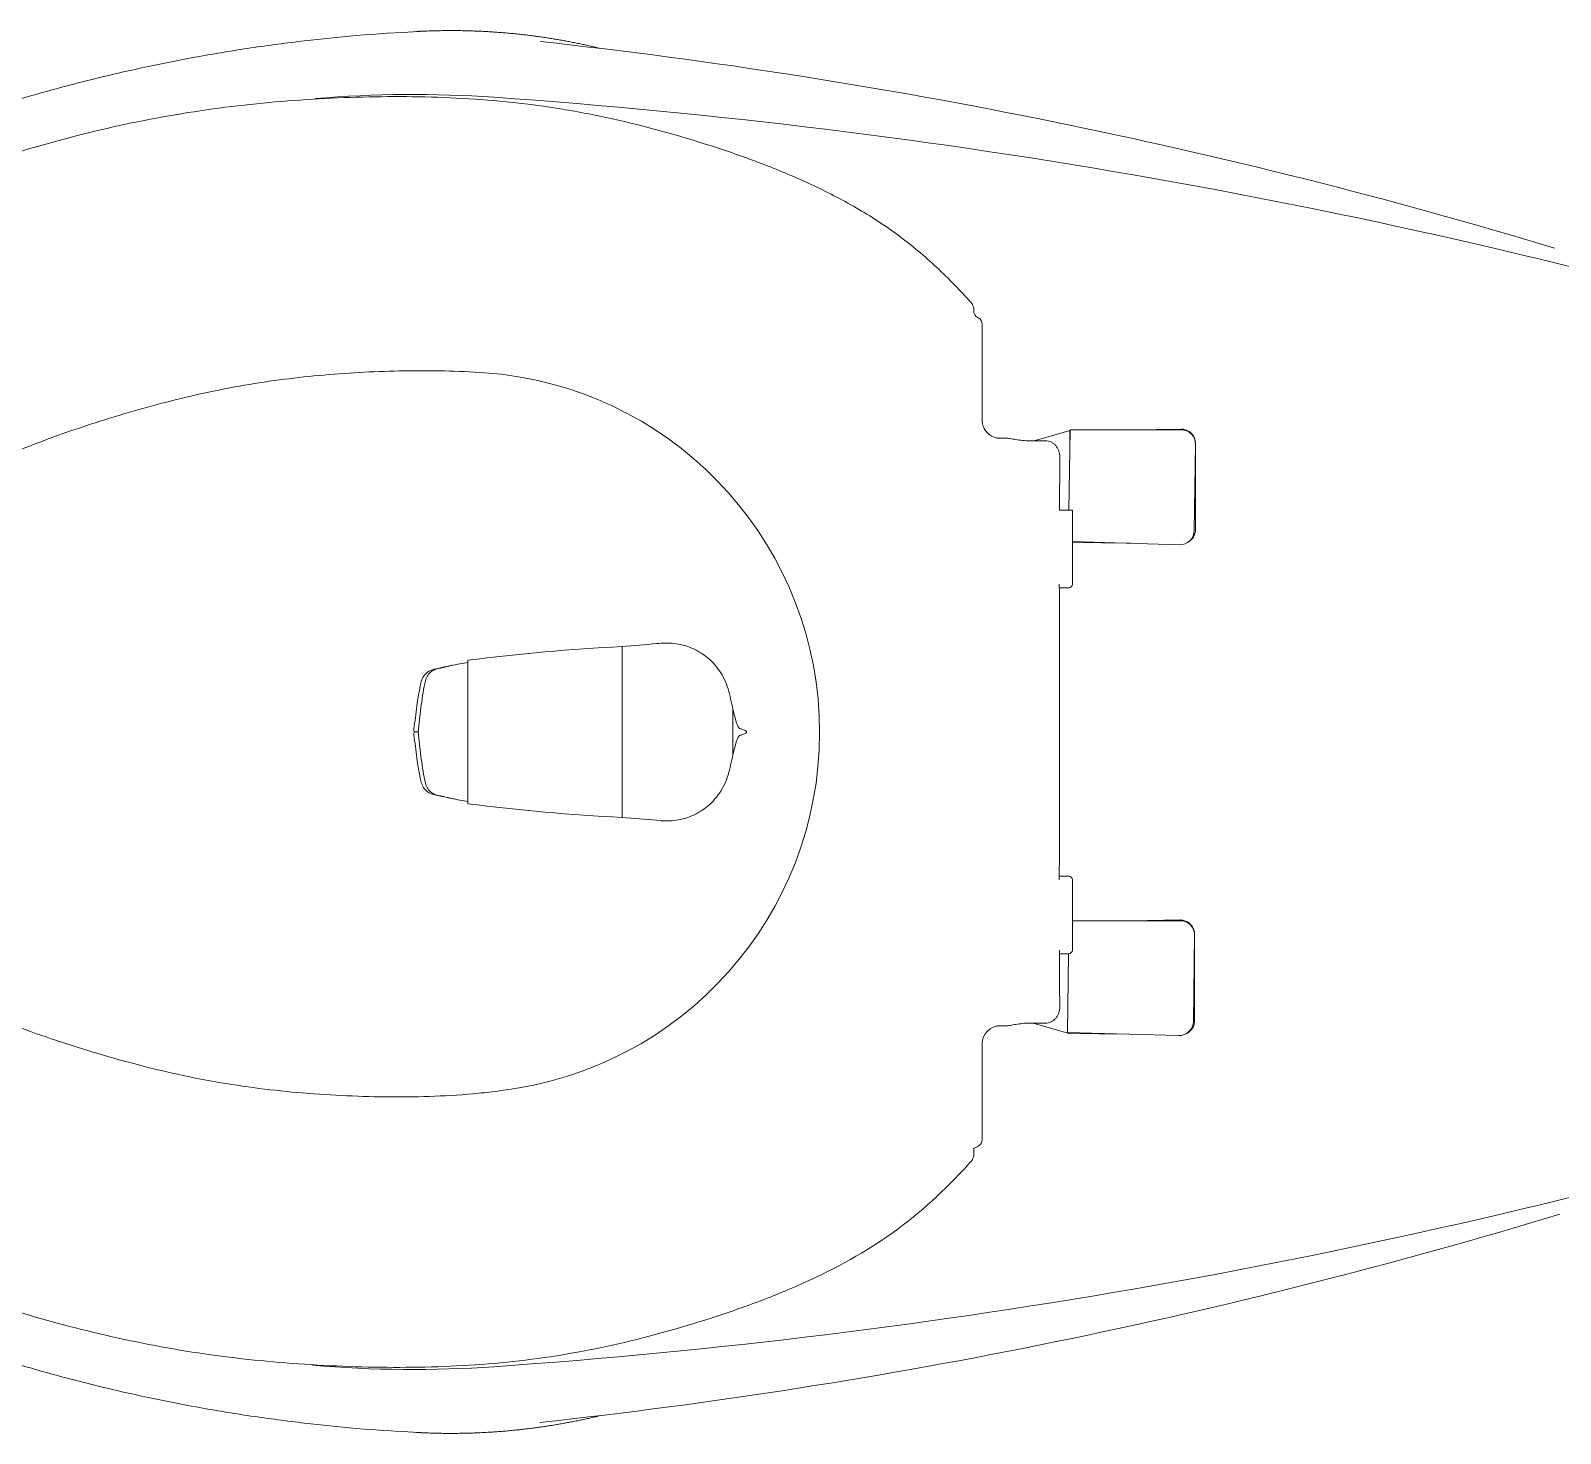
# Model space of a CAD drawing. Header units: millimetres. Extents: x 72 to 2370, y -203 to 794.
# Drawn here: x 1874.4474 to 1874.8229, y 288.3286 to 288.6729 of the extents above; entities that cross this region are included whole.
import ezdxf

# ---------------------------------------------------------------- set-up
doc = ezdxf.new("R2010")
doc.units = ezdxf.units.MM
doc.layers.add('mobiliario', color=252, linetype='Continuous', lineweight=9)

# ---------------------------------------------------------------- blocks, each defined once
blk = doc.blocks.new('SE2')
at = {"layer": 'mobiliario'}
for p, q in [((125.245, 345.64), (125.272, 345.64)), ((125.295, 345.64), (126.333, 345.64)), ((130.071, 345.571), (125.295, 345.64)), ((126.333, 345.64), (128.933, 345.64)), ((128.933, 345.64), (130.022, 345.64)), ((152.477, 345.59), (152.504, 345.59)), ((152.527, 345.59), (153.566, 345.59)), ((157.304, 345.521), (152.527, 345.59)), ((153.566, 345.59), (156.166, 345.59)), ((156.166, 345.59), (157.254, 345.59)), ((124.483, 342.131), (124.445, 344.828)), ((124.483, 344.84), (124.483, 338.677)), ((130.69, 338.807), (130.859, 344.749)), ((151.716, 342.081), (151.677, 344.778)), ((151.716, 344.79), (151.716, 338.807)), ((157.916, 338.539), (158.092, 344.699)), ((130.781, 342.018), (130.736, 338.807)), ((158.014, 341.968), (157.966, 338.616)), ((124.483, 338.677), (128.949, 338.614)), ((124.533, 338.666), (124.533, 338.677)), ((124.723, 338.666), (124.533, 338.666)), ((124.533, 338.666), (124.533, 338.64)), ((124.533, 338.64), (124.541, 338.614)), ((125.1, 336.682), (124.541, 338.614)), ((124.734, 338.666), (124.723, 338.666)), ((124.734, 338.666), (125.245, 338.666)), ((128.949, 338.807), (133.049, 338.807)), ((128.949, 338.807), (128.949, 338.089)), ((133.249, 338.607), (133.249, 338.096)), ((149.249, 338.096), (149.249, 338.607)), ((149.449, 338.807), (153.349, 338.807)), ((153.549, 338.607), (153.549, 338.101)), ((153.549, 338.601), (157.916, 338.539)), ((157.966, 338.616), (157.918, 338.616)), ((157.958, 338.564), (157.966, 338.59)), ((157.966, 338.59), (157.966, 338.616)), ((126.014, 338.108), (128.949, 338.089)), ((157.958, 338.564), (157.398, 336.629)), ((125.101, 336.476), (125.098, 337.322)), ((157.4, 337.321), (157.398, 336.476)), ((124.949, 334.606), (124.949, 335.115)), ((157.549, 335.114), (157.549, 334.606)), ((118.251, 333.542), (118.273, 333.582)), ((118.647, 333.807), (118.755, 333.807)), ((118.755, 333.807), (123.949, 333.807)), ((158.549, 333.807), (163.745, 333.807)), ((163.745, 333.807), (163.852, 333.807)), ((117.766, 333.336), (117.895, 333.336)), ((164.733, 333.336), (164.359, 333.336)), ((140.688, 320.16), (139.982, 319.98)), ((142.516, 319.98), (139.982, 319.98)), ((141.811, 320.16), (142.516, 319.98)), ((145.992, 313.842), (136.507, 313.842)), ((121.32, 306.202), (121.32, 306.2)), ((145.232, 305.27), (137.267, 305.27)), ((137.388, 305.27), (137.494, 304.726)), ((145.111, 305.27), (145.005, 304.726)), ((141.249, 302.515), (141.249, 302.325))]:
    blk.add_line(p, q, dxfattribs=at)
for centre, radius, start, end in [((455.937, 282.247), 350.751, 163.94627, 175.99719), ((-173.438, 282.247), 350.751, 4.00281, 16.05373), ((-131.747, 275.18), 313.162, 6.24845, 16.82993), ((414.438, 275.161), 313.355, 163.23339, 173.74638), ((125.245, 344.84), 0.8, 90, 180.81846), ((125.283, 344.84), 0.8, 89.18154, 180), ((130.022, 344.84), 0.8, 26.42896, 90), ((130.06, 344.771), 0.8, 358.36309, 89.18154), ((152.477, 344.79), 0.8, 90, 180.81846), ((152.516, 344.79), 0.8, 89.18154, 180), ((157.254, 344.79), 0.8, 26.42896, 90), ((157.292, 344.721), 0.8, 358.36309, 89.18154), ((124.733, 338.669), 0.2, 180.81846, 196.14434), ((133.049, 338.607), 0.2, 0, 90), ((149.449, 338.607), 0.2, 90, 180), ((153.349, 338.607), 0.2, 0, 90), ((157.766, 338.619), 0.2, 343.85566, 359.18154), ((141.171, -2320.611), 2658.707, 89.821601, 90.175033), ((151.549, 888.174), 550.089, 270.18747, 270.51409), ((123.949, 334.807), 1, 270, 0), ((158.549, 334.807), 1, 180, 270), ((117.899, 333.74), 0.404, 269.34634, 330.64924), ((118.65, 333.378), 0.429, 90.41115, 151.56149), ((163.849, 333.378), 0.429, 28.43856, 89.5888), ((140.511, 307.402), 34.607, 131.72578, 132.33041), ((117.761, 332.905), 0.431, 89.36731, 131.09904), ((164.737, 332.902), 0.435, 49.08747, 90.44618), ((142.212, 307.651), 34.272, 47.66816, 48.27718), ((141.27, 304.786), 20, 9.25476, 175.93872), ((140.94, 320.417), 0.131, 317.93231, 342.97756), ((141.559, 320.417), 0.131, 196.98716, 222.10296), ((255.258, 320.058), 118.914, 182.99671, 187.14397), ((29.892, 319.823), 116.254, 352.80856, 357.05076), ((170.144, 302.245), 64.259, 175.9969, 184.86153), ((112.355, 302.245), 64.259, 355.01238, 4.0031), ((141.117, 302.483), 0.206, 263.43647, 309.87119), ((141.381, 302.483), 0.206, 230.12881, 276.56353)]:
    blk.add_arc(centre, radius, start, end, dxfattribs=at)
blk.add_ellipse((165.528, 322.702), major_axis=(-15.657, 31.382), ratio=0.110156, start_param=-1.280538, end_param=-1.272211, dxfattribs=at)
for points, knots in [([(125.098, 337.322), (125.097, 337.374), (125.103, 337.425), (125.124, 337.527), (125.141, 337.577), (125.186, 337.673), (125.213, 337.719), (125.279, 337.805), (125.318, 337.846), (125.403, 337.919), (125.45, 337.952), (125.551, 338.009), (125.605, 338.033), (125.716, 338.071), (125.774, 338.086), (125.893, 338.104), (125.954, 338.109), (126.014, 338.108)], [0, 0, 0, 0, 0.125, 0.125, 0.25, 0.25, 0.375, 0.375, 0.5, 0.5, 0.625, 0.625, 0.75, 0.75, 0.875, 0.875, 1, 1, 1, 1]), ([(156.484, 338.107), (156.545, 338.107), (156.605, 338.103), (156.723, 338.085), (156.782, 338.07), (156.894, 338.032), (156.947, 338.008), (157.047, 337.952), (157.095, 337.918), (157.18, 337.846), (157.218, 337.806), (157.285, 337.719), (157.313, 337.673), (157.357, 337.577), (157.374, 337.527), (157.396, 337.425), (157.401, 337.373), (157.4, 337.321)], [0, 0, 0, 0, 0.125, 0.125, 0.25, 0.25, 0.375, 0.375, 0.5, 0.5, 0.625, 0.625, 0.75, 0.75, 0.875, 0.875, 1, 1, 1, 1]), ([(124.949, 335.115), (124.949, 335.187), (124.96, 335.271), (124.991, 335.459), (125.01, 335.564), (125.049, 335.795), (125.066, 335.919), (125.092, 336.185), (125.1, 336.326), (125.101, 336.476)], [0, 0, 0, 0, 0.25, 0.25, 0.5, 0.5, 0.75, 0.75, 1, 1, 1, 1]), ([(157.398, 336.476), (157.398, 336.326), (157.406, 336.184), (157.432, 335.919), (157.45, 335.794), (157.488, 335.563), (157.508, 335.458), (157.539, 335.27), (157.549, 335.186), (157.549, 335.114)], [0, 0, 0, 0, 0.25, 0.25, 0.5, 0.5, 0.75, 0.75, 1, 1, 1, 1]), ([(127.812, 253.27), (126.21, 254.254), (124.637, 255.28), (122.413, 257.009), (121.693, 257.619), (120.322, 258.911), (119.673, 259.595), (117.827, 261.737), (116.749, 263.253), (114.79, 266.401), (113.911, 268.033), (112.303, 271.384), (111.575, 273.11), (110.256, 276.612), (109.664, 278.388), (108.584, 281.971), (108.101, 283.778), (107.279, 287.431), (106.943, 289.277), (106.435, 292.975), (106.259, 294.823), (106.038, 298.518), (105.988, 300.366), (106.031, 304.059), (106.127, 305.905), (106.424, 308.673), (106.549, 309.596), (106.854, 311.441), (107.033, 312.365), (107.643, 315.12), (108.145, 316.935), (109.012, 319.62), (109.319, 320.508), (109.817, 321.828), (109.99, 322.266), (110.349, 323.136), (110.536, 323.569), (111.12, 324.854), (111.542, 325.697), (112.458, 327.326), (112.952, 328.114), (114.034, 329.623), (114.625, 330.347), (115.87, 331.717), (116.526, 332.366), (117.206, 332.986)], [0, 0, 0, 0, 0.0625, 0.0625, 0.09375, 0.09375, 0.125, 0.125, 0.1875, 0.1875, 0.25, 0.25, 0.3125, 0.3125, 0.375, 0.375, 0.4375, 0.4375, 0.5, 0.5, 0.5625, 0.5625, 0.625, 0.625, 0.6875, 0.6875, 0.71875, 0.71875, 0.75, 0.75, 0.8125, 0.8125, 0.84375, 0.84375, 0.859375, 0.859375, 0.875, 0.875, 0.90625, 0.90625, 0.9375, 0.9375, 0.96875, 0.96875, 1, 1, 1, 1]), ([(165.292, 332.986), (166.659, 331.741), (167.922, 330.381), (170.1, 327.341), (170.993, 325.704), (171.965, 323.563), (172.153, 323.13), (172.512, 322.258), (172.685, 321.819), (173.184, 320.497), (173.492, 319.606), (174.36, 316.915), (174.859, 315.106), (175.665, 311.466), (175.971, 309.633), (176.37, 305.938), (176.468, 304.076), (176.511, 300.334), (176.458, 298.446), (176.231, 294.709), (176.051, 292.853), (175.539, 289.174), (175.203, 287.351), (174.386, 283.734), (173.907, 281.94), (172.831, 278.377), (172.241, 276.606), (170.918, 273.093), (170.187, 271.363), (168.57, 267.999), (167.686, 266.359), (166.205, 263.986), (165.685, 263.21), (164.582, 261.692), (163.995, 260.947), (162.761, 259.525), (162.115, 258.85), (160.758, 257.577), (160.049, 256.979), (157.847, 255.272), (156.284, 254.251), (154.687, 253.27)], [0, 0, 0, 0, 0.0625, 0.0625, 0.125, 0.125, 0.140625, 0.140625, 0.15625, 0.15625, 0.1875, 0.1875, 0.25, 0.25, 0.3125, 0.3125, 0.375, 0.375, 0.4375, 0.4375, 0.5, 0.5, 0.5625, 0.5625, 0.625, 0.625, 0.6875, 0.6875, 0.75, 0.75, 0.8125, 0.8125, 0.84375, 0.84375, 0.875, 0.875, 0.90625, 0.90625, 0.9375, 0.9375, 1, 1, 1, 1]), ([(139.982, 319.98), (139.796, 319.935), (139.609, 319.892), (139.232, 319.81), (139.045, 319.767), (138.501, 319.597), (138.154, 319.433), (137.553, 319.026), (137.292, 318.782), (136.867, 318.244), (136.7, 317.954), (136.454, 317.345), (136.376, 317.033), (136.322, 316.556), (136.314, 316.395), (136.32, 316.075), (136.336, 315.916), (136.402, 315.118), (136.454, 314.48), (136.507, 313.842)], [0, 0, 0, 0, 0.0625, 0.0625, 0.125, 0.125, 0.25, 0.25, 0.375, 0.375, 0.5, 0.5, 0.625, 0.625, 0.6875, 0.6875, 0.75, 0.75, 1, 1, 1, 1]), ([(141.037, 320.329), (141.027, 320.318), (141.016, 320.307), (140.991, 320.287), (140.978, 320.278), (140.937, 320.253), (140.907, 320.239), (140.816, 320.2), (140.753, 320.179), (140.688, 320.16)], [0, 0, 0, 0, 0.125, 0.125, 0.25, 0.25, 0.5, 0.5, 1, 1, 1, 1]), ([(141.065, 320.379), (141.083, 320.444), (141.102, 320.508), (141.138, 320.602), (141.151, 320.633), (141.177, 320.678), (141.187, 320.693), (141.211, 320.719), (141.228, 320.733), (141.269, 320.734), (141.286, 320.72), (141.311, 320.694), (141.32, 320.679), (141.347, 320.635), (141.36, 320.603), (141.397, 320.509), (141.416, 320.444), (141.434, 320.379)], [0, 0, 0, 0, 0.25, 0.25, 0.375, 0.375, 0.4375, 0.4375, 0.5, 0.5, 0.5625, 0.5625, 0.625, 0.625, 0.75, 0.75, 1, 1, 1, 1]), ([(141.811, 320.16), (141.746, 320.179), (141.683, 320.2), (141.592, 320.239), (141.563, 320.253), (141.521, 320.278), (141.508, 320.287), (141.483, 320.307), (141.472, 320.318), (141.462, 320.329)], [0, 0, 0, 0, 0.5, 0.5, 0.75, 0.75, 0.875, 0.875, 1, 1, 1, 1]), ([(142.516, 319.98), (142.703, 319.935), (142.89, 319.892), (143.267, 319.81), (143.454, 319.767), (143.998, 319.597), (144.345, 319.433), (144.946, 319.026), (145.206, 318.782), (145.632, 318.244), (145.798, 317.954), (146.045, 317.345), (146.122, 317.033), (146.177, 316.556), (146.185, 316.395), (146.179, 316.075), (146.163, 315.916), (146.097, 315.118), (146.044, 314.48), (145.992, 313.842)], [0, 0, 0, 0, 0.0625, 0.0625, 0.125, 0.125, 0.25, 0.25, 0.375, 0.375, 0.5, 0.5, 0.625, 0.625, 0.6875, 0.6875, 0.75, 0.75, 1, 1, 1, 1]), ([(152.588, 270.723), (153.094, 271.371), (153.554, 272.045), (154.414, 273.426), (154.814, 274.133), (155.95, 276.292), (156.621, 277.788), (157.818, 280.817), (158.346, 282.352), (159.308, 285.446), (159.739, 287.007), (160.469, 290.165), (160.764, 291.764), (161.195, 295.005), (161.335, 296.633), (161.494, 299.882), (161.52, 301.506), (161.439, 303.943), (161.392, 304.755), (161.281, 305.973), (161.237, 306.378), (161.16, 306.987), (161.133, 307.19), (161.074, 307.596), (161.043, 307.802), (161.01, 308.002)], [0, 0, 0, 0, 0.0625, 0.0625, 0.125, 0.125, 0.25, 0.25, 0.375, 0.375, 0.5, 0.5, 0.625, 0.625, 0.75, 0.75, 0.875, 0.875, 0.9375, 0.9375, 0.96875, 0.96875, 0.984375, 0.984375, 1, 1, 1, 1]), ([(121.32, 306.2), (121.268, 305.46), (121.235, 304.714), (121.203, 303.229), (121.204, 302.487), (121.244, 300.261), (121.318, 298.778), (121.578, 295.813), (121.763, 294.34), (122.264, 291.433), (122.58, 289.997), (123.312, 287.151), (123.728, 285.742), (124.639, 282.943), (125.137, 281.555), (126.256, 278.811), (126.878, 277.457), (128.265, 274.843), (129.026, 273.574), (129.926, 272.383)], [0, 0, 0, 0, 0.0625, 0.0625, 0.125, 0.125, 0.25, 0.25, 0.375, 0.375, 0.5, 0.5, 0.625, 0.625, 0.75, 0.75, 0.875, 0.875, 1, 1, 1, 1]), ([(141.249, 302.515), (141.027, 302.551), (140.802, 302.575), (140.353, 302.624), (140.128, 302.648), (139.456, 302.728), (139.009, 302.792), (138.46, 302.905), (138.349, 302.93), (138.151, 303.02), (138.063, 303.08), (137.915, 303.219), (137.855, 303.299), (137.772, 303.47), (137.755, 303.56), (137.647, 304.008), (137.565, 304.366), (137.494, 304.726)], [0, 0, 0, 0, 0.125, 0.125, 0.25, 0.25, 0.5, 0.5, 0.5625, 0.5625, 0.625, 0.625, 0.6875, 0.6875, 0.75, 0.75, 1, 1, 1, 1]), ([(141.094, 302.279), (140.668, 302.345), (140.239, 302.387), (139.384, 302.504), (138.959, 302.575), (138.434, 302.695), (138.331, 302.726), (138.142, 302.831), (138.059, 302.898), (137.916, 303.055), (137.859, 303.143), (137.779, 303.337), (137.762, 303.439), (137.653, 303.939), (137.568, 304.336), (137.494, 304.726)], [0, 0, 0, 0, 0.25, 0.25, 0.5, 0.5, 0.5625, 0.5625, 0.625, 0.625, 0.6875, 0.6875, 0.75, 0.75, 1, 1, 1, 1]), ([(141.249, 302.515), (141.472, 302.551), (141.697, 302.575), (142.146, 302.624), (142.371, 302.648), (143.043, 302.728), (143.49, 302.792), (144.039, 302.905), (144.15, 302.93), (144.347, 303.02), (144.436, 303.08), (144.584, 303.219), (144.644, 303.299), (144.727, 303.47), (144.744, 303.56), (144.852, 304.008), (144.934, 304.366), (145.005, 304.726)], [0, 0, 0, 0, 0.125, 0.125, 0.25, 0.25, 0.5, 0.5, 0.5625, 0.5625, 0.625, 0.625, 0.6875, 0.6875, 0.75, 0.75, 1, 1, 1, 1]), ([(141.405, 302.279), (141.831, 302.345), (142.26, 302.387), (143.114, 302.504), (143.54, 302.575), (144.065, 302.695), (144.168, 302.726), (144.356, 302.831), (144.44, 302.898), (144.583, 303.055), (144.64, 303.143), (144.72, 303.337), (144.737, 303.439), (144.846, 303.939), (144.931, 304.336), (145.005, 304.726)], [0, 0, 0, 0, 0.25, 0.25, 0.5, 0.5, 0.5625, 0.5625, 0.625, 0.625, 0.6875, 0.6875, 0.75, 0.75, 1, 1, 1, 1])]:
    blk.add_open_spline(points, degree=3, knots=knots, dxfattribs=at)
for points, weights in [([(102.548, 308.15), (102.789, 310.377), (103.31, 312.556)], [0.94216281398, 0.922339074528, 0.90656203066]), ([(179.951, 308.15), (179.712, 310.357), (179.199, 312.516)], [0.94216281398, 0.922518420865, 0.906847833249])]:
    blk.add_rational_spline(points, weights, degree=2, dxfattribs=at)
for points in [[(141.249, 243.635), (141.075, 243.635), (140.9, 243.628), (125.757, 243.05), (117.501, 255.758), (103.717, 276.977), (102.403, 302.245), (102.392, 302.454), (102.382, 302.663), (102.251, 305.413), (102.548, 308.15)], [(141.249, 243.635), (141.424, 243.635), (141.599, 243.628), (156.742, 243.05), (164.998, 255.758), (178.782, 276.977), (180.096, 302.245), (180.107, 302.454), (180.117, 302.663), (180.248, 305.413), (179.951, 308.15)]]:
    blk.add_rational_spline(points, [1, 0.999818026965, 1, 0.869595072185, 1, 0.965853886877, 1, 0.999997543195, 1, 0.96771874759, 0.94216281398], degree=2, knots=[0, 0, 0, 0.004294, 0.004294, 0.32836, 0.32836, 0.929345, 0.929345, 0.934486, 0.934486, 1, 1, 1], dxfattribs=at)

msp = doc.modelspace()

# ---------------------------------------------------------------- block references
at = {"xscale": 0.0044247438065974, "yscale": 0.0044247438065974, "zscale": 0.0044247438065974, "rotation": 270}
msp.add_blockref('SE2', (1873.20396, 289.12575), dxfattribs=at)

doc.saveas('drawing.dxf')
